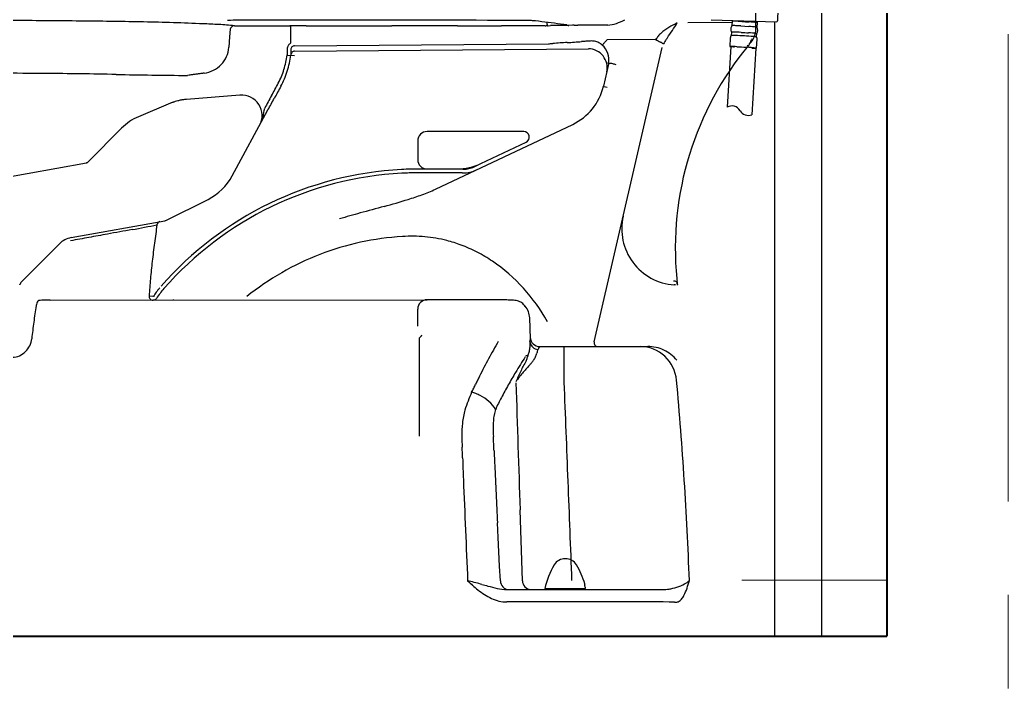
# Model space of a CAD drawing. Units: millimetres at full size, sheet at 1:50. Extents: x -31113 to 29332, y -20209 to 31249.
# Drawn here: x 3373 to 3902, y -1132 to -767 of the extents above; entities that cross this region are included whole.
import ezdxf

# ---------------------------------------------------------------- set-up
doc = ezdxf.new("R2010")
doc.units = ezdxf.units.MM
doc.header["$LTSCALE"] = 50
doc.linetypes.add('CHAIN1', pattern=[8, 5, -1, 1, -1])
for name, color, linetype, lineweight in [('B-1_通り芯・通り番号', 1, 'CHAIN1', 18), ('B-2_柱(黄)', 4, 'Continuous', 9), ('B-3_仕上線(黄)', 3, 'Continuous', 40), ('B-A_文字', 7, 'Continuous', 25), ('B-F_寸法・方位', 7, 'Continuous', 25)]:
    doc.layers.add(name, color=color, linetype=linetype, lineweight=lineweight)

msp = doc.modelspace()

# ---------------------------------------------------------------- linework, layer by layer
at = {"layer": 'B-1_通り芯・通り番号'}
msp.add_line((3901.86, 1625.37), (3901.86, -1846.71), dxfattribs=at)
at = {"layer": 'B-2_柱(黄)', "color": 7, "lineweight": 25}
for p, q in [((3801.86, -726.71), (3801.86, -1096.71)), ((3776.86, -767.98), (3776.86, -1096.71))]:
    msp.add_line(p, q, dxfattribs=at)
at = {"layer": 'B-3_仕上線(黄)'}
for p, q in [((3836.86, 1303.29), (3836.86, -1096.71)), ((2446.86, -1096.71), (3808.92, -1096.71)), ((3808.92, -1096.71), (3836.86, -1096.71))]:
    msp.add_line(p, q, dxfattribs=at)
at = {"layer": 'B-A_文字', "color": 1, "lineweight": 18}
msp.add_line((3836.86, -1066.71), (3759.25, -1066.71), dxfattribs=at)
at = {"layer": 'B-F_寸法・方位'}
for p, q in [((3766.86, -771.74), (3766.86, -733.89)), ((3779.49, -730.13), (3778.32, -767.51)), ((3742.82, -766.9), (3777.8, -768)), ((3485.44, -771.98), (3485.17, -775.97)), ((3526.62, -767.08), (3496.32, -767.08)), ((3517.96, -770.15), (3517.47, -770.15)), ((3517.96, -779.36), (3517.96, -770.15)), ((3526.2, -770.15), (3517.96, -770.15)), ((3607.24, -770.09), (3630.68, -770.08)), ((3637.26, -767.23), (3623.22, -767.2)), ((3650.55, -767.71), (3648.86, -767.49)), ((3652.24, -767.93), (3650.55, -767.71)), ((3653.92, -768.14), (3652.24, -767.93)), ((3655.61, -768.36), (3653.92, -768.14)), ((3654.12, -770.07), (3654.68, -770.07)), ((3655.16, -770.02), (3654.68, -770.07)), ((3657.3, -768.58), (3655.61, -768.36)), ((3655.62, -770.06), (3656.93, -770.04)), ((3658.2, -770.02), (3656.93, -770.04)), ((3658.98, -768.8), (3657.3, -768.58)), ((3659.89, -770), (3658.2, -770.02)), ((3660.67, -769.01), (3658.98, -768.8)), ((3661.58, -769.97), (3659.89, -770)), ((3662.36, -769.23), (3660.67, -769.01)), ((3663.27, -769.94), (3661.58, -769.97)), ((3664.05, -769.45), (3662.36, -769.23)), ((3664.96, -769.91), (3663.27, -769.94)), ((3665.73, -769.67), (3664.05, -769.45)), ((3666.65, -769.89), (3664.96, -769.91)), ((3669.63, -769.84), (3671.61, -769.81)), ((3687.52, -769.7), (3684.41, -769.7)), ((3754.09, -768.37), (3730.33, -768.56)), ((3754.13, -767.63), (3753.99, -770.03)), ((3758.82, -770.22), (3762.98, -770.46)), ((3767.46, -770.85), (3767.61, -768.45)), ((3485.17, -775.97), (3484.79, -781.6)), ((3712.94, -777.39), (3687.35, -777.6)), ((3712.94, -777.39), (3713.07, -777.39)), ((3753.15, -776.48), (3752.86, -781.2)), ((3753.78, -773.46), (3753.67, -775.24)), ((3767.15, -776.06), (3767.26, -774.28)), ((3767.24, -782.07), (3767.52, -777.35)), ((3519.94, -780.8), (3655.78, -779.71)), ((3519.94, -783.74), (3677.2, -782.47)), ((3655.78, -779.71), (3656.03, -779.7)), ((3657.89, -779.62), (3658.13, -779.6)), ((3680.32, -939.26), (3716.69, -781.7)), ((3753.37, -781.28), (3751.42, -813.7)), ((3766.73, -782.08), (3764.58, -817.73)), ((3515.96, -782.86), (3515.96, -785.75)), ((3515.96, -785.75), (3519.96, -786)), ((3517.96, -782.86), (3517.96, -785.87)), ((3687.95, -790.6), (3685.21, -802.47)), ((3685.41, -802.52), (3687.16, -802.92)), ((3490.73, -807.18), (3462.2, -809.48)), ((3453.6, -811.58), (3436.43, -818.8)), ((3486.64, -850.42), (3505.75, -815.14)), ((3409.6, -842.84), (3427.39, -824.9)), ((3595.35, -857.55), (3668.79, -822.85)), ((3642.58, -826.7), (3590.86, -826.7)), ((3585.86, -831.7), (3585.86, -841.7)), ((3619.7, -843.83), (3643.86, -832.42)), ((3339.22, -855.91), (3408.54, -843.4)), ((3616.02, -845.57), (3619.7, -843.83)), ((3590.86, -846.7), (3606.89, -846.7)), ((3609.71, -848.83), (3610.07, -848.83)), ((3609.96, -846.83), (3609.72, -846.83)), ((3609.96, -846.83), (3610.32, -846.83)), ((3610.07, -848.83), (3610.31, -848.83)), ((3451.09, -874.25), (3473.67, -862.97)), ((3400.45, -883.47), (3450.55, -874.43)), ((3373.99, -906.9), (3394.1, -886.8)), ((3724.84, -908.89), (3724.83, -908.76)), ((3444.09, -914.88), (3442.12, -914.75)), ((3444.4, -914.88), (3444.09, -914.88)), ((3389.14, -916.95), (3590.86, -916.7)), ((3444.4, -916.88), (3444.1, -916.88)), ((3455.38, -916.87), (3454.82, -916.87)), ((3625.61, -916.71), (3590.86, -916.71)), ((3585.86, -930.8), (3585.86, -921.71)), ((3646.14, -937.62), (3645.78, -926.39)), ((3586.86, -966.16), (3586.86, -937.03)), ((3651.11, -941.71), (3708.95, -941.71)), ((3664.25, -960.79), (3664.25, -941.71)), ((3586.86, -989.74), (3586.86, -966.16)), ((3641.91, -1066.98), (3640.65, -1029.05)), ((3628.95, -1043.8), (3628.57, -1036.06)), ((3629.32, -1051.54), (3628.95, -1043.8)), ((3629.7, -1059.29), (3629.32, -1051.54)), ((3630.08, -1067.03), (3629.7, -1059.29)), ((3633.52, -1071.71), (3717.69, -1071.71)), ((3653.86, -1071.21), (3675.68, -1071.21)), ((3656.36, -1071.71), (3656.36, -1071.21)), ((3673.36, -1071.21), (3673.36, -1071.71)), ((3675.26, -1069.45), (3675.26, -1068.74)), ((3666.93, -1078.34), (3633.57, -1078.34)), ((3723.19, -1078.43), (3724.35, -1078.43))]:
    msp.add_line(p, q, dxfattribs=at)
for points in [[(3654.12, -770.07), (3642.4, -770.08), (3630.68, -770.08)], [(3669.63, -769.84), (3668.64, -769.86), (3666.65, -769.89)], [(3764.44, -777.6), (3764.3, -777.87), (3764.16, -778.13), (3764.02, -778.41), (3763.88, -778.68), (3763.74, -778.97), (3763.59, -779.25), (3763.45, -779.54), (3763.3, -779.83), (3763.15, -780.13), (3762.99, -780.43)], [(3471.57, -795.44), (3471.13, -795.5), (3470.68, -795.56), (3470.24, -795.63), (3469.79, -795.69), (3469.35, -795.75), (3468.9, -795.81), (3468.46, -795.88), (3468.01, -795.94), (3467.56, -796), (3467.12, -796.06), (3466.67, -796.12), (3466.23, -796.18), (3465.78, -796.24), (3465.34, -796.31), (3464.89, -796.37), (3464.45, -796.43), (3464, -796.49), (3463.55, -796.55), (3462.66, -796.67)], [(3609.71, -848.83), (3606.47, -848.81), (3603.23, -848.8), (3599.99, -848.79), (3596.75, -848.78), (3593.51, -848.77)], [(3724.69, -907.34), (3724.67, -907.16), (3724.64, -906.98), (3724.62, -906.79)], [(3724.86, -908.77), (3724.84, -908.62), (3724.82, -908.47), (3724.8, -908.32), (3724.78, -908.18), (3724.77, -908.03), (3724.75, -907.89), (3724.73, -907.75), (3724.72, -907.61), (3724.7, -907.48), (3724.69, -907.34)], [(3617.02, -1068.14), (3616.13, -1067.91), (3615.25, -1067.68), (3614.36, -1067.45), (3613.47, -1067.22), (3612.58, -1066.99)]]:
    msp.add_lwpolyline(points, dxfattribs=at)
for centre, radius, start, end in [((3358.38, -3821.23), 3053.93, 89.72316, 90.3663), ((3348.49, -5866.89), 5099.62, 89.33801, 89.72316), ((3354.2, -5372.98), 4605.68, 88.94239, 89.33801), ((3415.35, -2060.77), 1292.9, 87.53313, 88.94239), ((3409.79, -2189.61), 1421.87, 87.19337, 87.53313), ((3473.65, -887.08), 117.77, 83.093, 87.1934), ((3491.42, -919.65), 152.56, 90.4584, 92.7574), ((3487.88, -772.7), 2.54, 98.1786, 163.513), ((3487.81, -772.25), 2.08, 91.6508, 98.1786), ((3487.81, -772.26), 2.1, 90.0276, 91.6508), ((3253.41, 485459.49), 486229.71, 270.02762, 270.03112), ((3496.19, -1516.51), 749.43, 89.99037, 90.45841), ((3227.08, 534505.17), 535275.4, 270.03202, 270.03316), ((3518.53, -48887.71), 48120.62, 89.87536, 89.99037), ((3414.99, 209919.51), 210689.68, 270.03316, 270.04272), ((3659.65, -118210.16), 117440.08, 90.02557, 90.04272), ((3637, -1209.62), 442.39, 89.3485, 89.9589), ((3637.33, -767.02), 0.213, 270.1089, 279.9519), ((3639.89, -955.56), 188.32, 87.9148, 89.3485), ((3645.81, -793.14), 25.78, 83.1732, 87.9148), ((3676.69, -766.46), 21.82, 184.7659, 187.0713), ((3667.45, -767.61), 12.52, 187.0713, 191.0909), ((3655.7, -767.31), 2.76, 258.876, 261.7631), ((3655.61, -767.91), 2.16, 261.7631, 265.4531), ((3655.6, -768.12), 1.95, 265.4531, 268.0521), ((3655.59, -768.17), 1.89, 268.0521, 270.7299), ((3666.69, -763.18), 6.71, 259.4329, 263.0089), ((3666.69, -763.2), 6.69, 263.0089, 266.5954), ((3666.69, -763.21), 6.68, 266.5938, 269.6689), ((3683.97, -1529.07), 759.37, 90.44938, 90.93218), ((3685.4, -1711.24), 941.54, 90.05999, 90.44938), ((3687.47, -755.91), 13.79, 270.2197, 290.0687), ((3672.13, -713.93), 58.48, 290.0687, 294.7934), ((3731.14, -790.27), 22.13, 119.5637, 132.7983), ((3770.81, -860.21), 102.53, 116.6953, 119.5637), ((3567.12, -669.01), 186.46, 326.2558, 327.7143), ((3756.71, -771.91), 3.3, 145.3072, 176.6666), ((3756.77, -771.91), 3.37, 176.6666, 207.4724), ((3754.08, -770.09), 0.108, 70.0025, 146.9748), ((3760.31, -765.63), 6.5, 194.4974, 196.2436), ((3760.37, -765.61), 6.56, 196.2436, 197.9735), ((3754.29, -769.52), 0.5, 250.0025, 269.5221), ((3754.3, -768.73), 1.11, 88.4569, 97.3664), ((3754.7, -753.96), 13.66, 268.4569, 269.1824), ((3753.24, -832.89), 62.88, 86.9019, 88.9008), ((3754.14, -793.1), 25.48, 87.9883, 89.1824), ((3751.27, -874.67), 107.1, 87.7042, 87.9883), ((3749.35, -922.79), 155.26, 87.0249, 87.7042), ((3685.42, -2085.9), 1317.72, 86.80652, 86.90191), ((3736.3, -1173.84), 406.65, 86.7656, 87.0249), ((3820.51, 316.29), 1085.85, 266.76556, 266.98031), ((3758.62, -848.95), 78.61, 83.7914, 86.8233), ((3759.96, -831.51), 63.54, 83.3115, 86.9803), ((3755.64, -771.7), 11.22, 336.235, 359.8044), ((3767.19, -770.23), 0.571, 263.7914, 283.8043), ((3764.39, -772.39), 3.43, 326.4812, 26.5611), ((3767.35, -770.9), 0.125, 25.9281, 103.8043), ((3767.41, -768), 0.407, 263.3115, 287.8657), ((3761.71, -765.71), 6.5, 337.2453, 338.6825), ((3761.73, -765.72), 6.49, 338.6825, 340.841), ((3761.72, -765.71), 6.5, 340.841, 342.2777), ((3777.82, -767.5), 0.5, 268.2, 358.2), ((3713.07, -777.92), 0.527, 77.3785, 89.6834), ((3713.1, -777.77), 0.372, 60.0103, 77.3785), ((3785.89, -653.77), 143.41, 239.5864, 240.1608), ((3725.55, -784.81), 14.3, 139.9942, 148.7512), ((3727.94, -786.81), 17.42, 132.7983, 139.9942), ((3781.12, -819.78), 75.32, 144.926, 146.3767), ((3552.1, -658.98), 204.51, 324.926, 326.2558), ((3754.82, -776.54), 1.67, 168.421, 177.8841), ((3755.21, -776.62), 2.07, 160.7925, 168.421), ((3755.13, -776.59), 1.99, 156.8302, 160.7925), ((3755.15, -776.6), 2.01, 152.9036, 156.8302), ((3755.14, -776.59), 1.99, 148.946, 152.9036), ((3755.19, -776.63), 2.06, 145.1168, 148.946), ((3755.03, -776.51), 1.85, 140.8715, 145.1168), ((3754.96, -776.46), 1.77, 136.4205, 140.8715), ((3753.76, -775.32), 0.112, 74.1462, 136.9574), ((3753.92, -774.73), 0.498, 254.1462, 269.8102), ((3753.95, -774.55), 1.11, 88.4569, 97.3664), ((3753.88, -789.25), 14.02, 88.4272, 89.8102), ((3754.35, -759.79), 13.66, 268.4569, 269.1824), ((3753.79, -798.93), 25.48, 87.9883, 89.1824), ((3752.66, -833.53), 58.31, 88.0946, 88.4272), ((3751.64, -864.27), 89.08, 87.3098, 88.0946), ((3750.92, -880.5), 107.1, 87.7042, 87.9883), ((3748.99, -928.62), 155.26, 87.0249, 87.7042), ((3742.37, -1061.46), 286.49, 87.0658, 87.3098), ((3698.31, -1921), 1147.15, 86.82358, 87.06578), ((3735.94, -1179.67), 406.65, 86.7656, 87.0249), ((3820.15, 310.46), 1085.85, 266.76556, 266.98031), ((3756.13, -879.14), 103.68, 84.1444, 86.8236), ((3759.61, -837.34), 63.54, 83.3115, 86.9803), ((3755.75, -771.75), 11.1, 312.4164, 336.235), ((3755.52, -770.61), 11.23, 323.874, 325.1614), ((3766.79, -775.19), 0.806, 264.1444, 281.5795), ((3766.99, -776.17), 0.191, 35.7647, 101.5795), ((3767.05, -773.83), 0.407, 263.3115, 287.8657), ((3766.05, -776.92), 1.4, 26.9608, 38.2064), ((3765.24, -777.33), 2.3, 20.1171, 26.9608), ((3765.49, -777.23), 2.03, 16.2434, 20.1171), ((3765.54, -777.22), 1.98, 12.2743, 16.2434), ((3765.56, -777.22), 1.96, 8.2606, 12.2743), ((3765.36, -777.25), 2.17, 4.625, 8.2606), ((3765.75, -777.21), 1.78, 0.1901, 4.625), ((3766.02, -777.21), 1.5, 354.9576, 0.1901), ((3470.14, -780.6), 14.68, 315.7881, 356.0827), ((3520.04, -782.86), 4.08, 168.1704, 180), ((3520.03, -782.86), 4.07, 156.3054, 168.1704), ((3520.02, -782.86), 4.06, 150.3334, 156.3054), ((3520, -782.84), 4.04, 138.3718, 150.3334), ((3519.98, -782.83), 4.01, 126.3304, 138.3718), ((3519.97, -782.81), 3.99, 120.2635, 126.3304), ((3520.07, -782.86), 2.11, 136.7582, 180), ((3519.96, -782.76), 1.96, 90.4712, 136.7582), ((3655.51, -745.14), 34.56, 270.868, 272.2185), ((3655.7, -750.26), 29.44, 272.2185, 273.8039), ((3677.06, -1003.24), 224.44, 92.8571, 94.8294), ((3654.68, -554.65), 224.71, 272.8571, 274.8271), ((3683.73, -898.65), 120.51, 93.7479, 94.8271), ((3685.06, -919.04), 140.95, 92.8252, 93.7479), ((3677.27, -792.41), 9.94, 38.3262, 90.4041), ((3678.75, -786.88), 8.63, 78.1574, 93.8346), ((3678.74, -786.95), 8.71, 62.614, 78.1574), ((3678.26, -787.87), 9.75, 55.964, 62.614), ((3678.19, -787.98), 9.87, 49.396, 55.964), ((3683.57, -779.18), 1.67, 308.6821, 318.0816), ((3678.16, -788.16), 10.03, 19.1883, 49.98), ((3702.26, -795.96), 23.45, 137.4119, 138.0816), ((3651.86, -749.63), 45, 317.4119, 319.4277), ((3529.61, -644.95), 205.95, 319.4277, 319.8682), ((3687.25, -777.86), 0.241, 117.415, 138.7477), ((3687.3, -777.95), 0.348, 102.5228, 117.415), ((3687.33, -778.07), 0.47, 95.1812, 102.5228), ((3687.36, -778.38), 0.781, 90.7618, 95.1812), ((3758.45, -701.6), 88.27, 240.1608, 241.0938), ((3703.41, -801.28), 25.6, 59.0002, 61.0938), ((3718.57, -776.06), 3.82, 239.0002, 252.9494), ((3731.63, -786.87), 15.89, 146.3767, 153.2447), ((3893.7, -889.13), 170, 140.2643, 185.4761), ((3754.03, -776.22), 5.12, 257.1578, 267.6402), ((3753.67, -764.3), 16.9, 267.3909, 268.9008), ((3752.31, -835.25), 54.06, 87.2016, 88.9008), ((3752.76, -807.09), 25.77, 85.55, 87.6402), ((3766.53, -630.18), 151.67, 265.55, 265.6713), ((3726.03, -1372.83), 592.3, 87.04649, 87.2016), ((3769.61, -589.51), 192.46, 265.6713, 265.7669), ((3947.1, 2911.94), 3698.18, 267.04649, 267.12738), ((3757.8, -860.49), 79, 83.3422, 87.1274), ((3762.64, -778.19), 2.44, 257.656, 268.5981), ((3762.6, -780.14), 0.493, 268.5981, 319.4134), ((3773.55, -593.43), 188.78, 267.3076, 267.5095), ((3769.65, -683.27), 98.86, 267.5095, 267.8951), ((3769.78, -679.73), 102.41, 267.8951, 268.1687), ((3767.01, -766.34), 15.74, 268.1687, 269.9481), ((3767.01, -781.59), 0.441, 263.3422, 287.9455), ((3766.99, -782.48), 0.395, 65.6904, 89.9481), ((3470.02, -779.84), 46.31, 342.8419, 352.6768), ((3470.42, -779.76), 47.93, 342.1823, 352.6768), ((3519.92, -785.72), 1.96, 134.7111, 180), ((3519.96, -785.75), 2.02, 90.4519, 134.7111), ((3677.14, -792.51), 10.1, 347, 38.3262), ((3677.83, -788.28), 10.38, 349.3882, 19.1883), ((3469.41, -779.89), 15.7, 277.9287, 315.7881), ((3678.43, -788.4), 9.77, 347, 348.1357), ((3678.46, -788.41), 9.74, 348.1357, 349.2745), ((3688.17, -790.24), 0.135, 73.8229, 169.1868), ((3688.68, -788.45), 1.72, 253.8229, 263.6591), ((3687.01, -803.49), 13.41, 76.0538, 83.6591), ((3667.39, -882.52), 94.84, 74.977, 76.0538), ((3362.01, -3843.39), 3047.86, 89.54127, 89.98821), ((3357.66, -4386.93), 3591.41, 88.933, 89.54127), ((3500.35, 3274.47), 4071.32, 268.933, 269.46957), ((3474.19, -781.13), 41.95, 331.989, 342.8419), ((3471.1, -779.98), 47.21, 331.5297, 342.1823), ((2913.22, -482.72), 677.36, 331.34672, 331.989), ((13533.73, -6236.79), 11399.76, 151.52973, 151.56587), ((3655.98, -795.73), 30, 295.2866, 347), ((3685.47, -802.25), 0.28, 227.0087, 257.0032), ((3491.61, -818.15), 11, 331.5541, 94.6069), ((5348.88, -1813.62), 2098.21, 151.34672, 151.55407), ((-27193.36, 15815.63), 34914.43, 331.55407, 331.56587), ((3464.46, -837.42), 28.03, 111.8767, 112.8035), ((3464.44, -837.36), 27.97, 110.0262, 111.8767), ((3464.45, -837.38), 27.99, 109.1046, 110.0262), ((3464.46, -837.41), 28.02, 107.2747, 109.1046), ((3464.45, -837.37), 27.98, 104.5432, 107.2747), ((3464.46, -837.41), 28.02, 102.7325, 104.5432), ((3464.45, -837.37), 27.98, 100.9234, 102.7325), ((3464.45, -837.38), 27.99, 100.02, 100.9234), ((3464.46, -837.41), 28.02, 98.2172, 100.02), ((3464.45, -837.37), 27.98, 95.5089, 98.2172), ((3464.45, -837.41), 28.02, 94.6069, 95.5089), ((3435.04, -802.29), 69.98, 346.2587, 350.2144), ((3754, -818.01), 5.02, 29.5733, 120.9432), ((3447.28, -844.61), 28, 112.8035, 135.2456), ((3484.82, -814.46), 18.73, 331.5541, 346.2587), ((3762.74, -813.05), 5.02, 209.5733, 291.4264), ((3590.86, -831.7), 5, 90, 180), ((3642.58, -829.7), 3, 295.2866, 90), ((3408.18, -841.42), 2.01, 280.2295, 281.9643), ((3408.19, -841.44), 1.99, 281.9624, 285.4435), ((3408.18, -841.42), 2.01, 285.4536, 290.6178), ((3408.19, -841.43), 2, 290.6096, 295.8009), ((3408.18, -841.42), 2.01, 295.801, 297.5253), ((3408.19, -841.43), 2, 297.519, 302.7657), ((3408.18, -841.42), 2.01, 302.786, 308.0612), ((3408.19, -841.44), 1.99, 308.047, 313.444), ((3408.18, -841.42), 2.01, 313.4441, 315.2456), ((3590.86, -841.7), 5, 180, 270), ((3606.89, -816.7), 30, 270, 295.2866), ((3610.39, -833.66), 13.18, 282.4851, 295.2866), ((3586.86, -1030.71), 183.95, 93.006, 138.7413), ((3586.86, -1030.71), 181.95, 93.006, 138.7413), ((3460.26, -836.13), 30, 296.5522, 331.5541), ((3586.59, -1025.37), 178.6, 91.443, 93.0073), ((3586.14, -1019.6), 170.82, 90.2437, 92.9596), ((3586.76, -1032.24), 185.48, 89.9368, 91.443), ((3590.74, -2100.52), 1251.75, 89.87297, 90.24367), ((3580.74, -6484.7), 5637.94, 89.82112, 89.93675), ((3577.96, -7375.46), 6528.71, 89.72128, 89.82112), ((3610.38, -833.63), 13.21, 269.7164, 282.4851), ((3610.4, -833.67), 15.16, 269.6523, 282.4635), ((3610.4, -833.68), 15.15, 282.4635, 295.2866), ((3522.2, -676.1), 195.87, 287.3995, 289.679), ((3561.36, -785.61), 79.56, 289.679, 295.2866), ((4224.77, -3292.25), 2512.86, 105.15205, 105.45654), ((3478.59, -536.75), 341.87, 285.152, 287.3899), ((3686.08, -1354.35), 501.48, 105.7968, 106.4508), ((3811.97, -1799.36), 963.95, 105.45654, 105.79679), ((3725.07, -878.77), 30, 167, 266.1506), ((3347.34, -402.5), 484.3, 280.1976, 281.7956), ((4076.77, -968.7), 637.12, 171.68632, 172.57311), ((3448.33, -876.86), 2, 136.2549, 171.8939), ((3448.31, -876.85), 1.98, 100.2295, 136.2549), ((3450.19, -872.46), 2, 280.2295, 296.5522), ((13488.64, -56336.76), 56361.88, 100.29093, 100.30108), ((4901.62, -9042.87), 8294.74, 100.19762, 100.29093), ((3586.61, -1029.74), 147.16, 93.4743, 111.1373), ((3582.53, -963.82), 81.12, 84.9571, 93.4219), ((3583.09, -957.46), 74.73, 75.7719, 84.9571), ((3402.58, -895.28), 12, 100.2295, 135), ((3782.11, -2930.95), 2081.15, 100.30108, 100.57621), ((4064.51, -967.1), 624.75, 172.57311, 173.47746), ((3584.49, -951.92), 69.02, 72.4654, 75.7719), ((3583.38, -955.44), 72.71, 69.3266, 72.4654), ((3580.7, -962.54), 80.31, 62.5728, 69.3266), ((3587.12, -1031.06), 148.58, 111.1373, 128.6342), ((3578.87, -966.07), 84.28, 56.1369, 62.5728), ((3827.26, -939.98), 385.95, 173.4774, 174.8649), ((3576.44, -969.69), 88.64, 41.8651, 56.1369), ((3366.31, -905.51), 7.34, 333.4651, 335.7825), ((3396.9, -919.27), 26.2, 155.5922, 155.7825), ((3390.16, -916.21), 18.8, 155.3268, 155.5922), ((3388.12, -915.28), 16.56, 155.0214, 155.3268), ((3385.38, -914), 13.53, 154.6477, 155.0214), ((3384.5, -913.58), 12.55, 154.238, 154.6477), ((3382.34, -912.54), 10.16, 153.7319, 154.238), ((3379.5, -911.14), 6.99, 148.0622, 153.7319), ((3376.13, -909.04), 3.02, 135, 148.0622), ((3834.96, -940.67), 393.7, 174.8649, 176.2251), ((3723.16, -912.31), 5.53, 87.7883, 94.196), ((3722.98, -910.7), 2, 62.1287, 86.252), ((3723.25, -910.05), 3.27, 76.9582, 87.7883), ((3723.37, -909.51), 2.71, 66.9422, 76.9582), ((3724.27, -907.4), 0.416, 7.5264, 66.9422), ((3833.97, -894.85), 110, 185.5272, 186.229), ((3772.92, -903.23), 48.41, 184.8796, 185.3696), ((3778.63, -902.69), 54.14, 185.3696, 185.8077), ((3782.05, -902.34), 57.58, 185.8077, 185.9589), ((3787.26, -901.8), 62.82, 185.9589, 186.0975), ((3790.71, -901.43), 66.29, 186.0975, 186.2221), ((3800.8, -900.33), 76.44, 186.2221, 186.3301), ((3444.14, -914.88), 2.02, 176.2999, 222.5177), ((3488.67, -944.23), 53.12, 145.0091, 146.4613), ((3487.49, -943.4), 51.67, 143.5165, 145.0091), ((3487.11, -943.12), 51.2, 141.7781, 143.5165), ((3488.53, -944.17), 50.97, 142.6982, 146.4254), ((3486.39, -942.55), 50.28, 140.0081, 141.7781), ((3486.49, -942.62), 48.41, 138.7736, 142.6982), ((3563.99, -980.84), 105.35, 29.8398, 41.8651), ((3668.84, -967.16), 291, 170.6424, 172.3992), ((3394.24, -922.15), 12.74, 163.6304, 169.5673), ((3385.02, -919.45), 3.13, 139.8127, 163.6304), ((3383.92, -918.52), 1.69, 128.0398, 139.8127), ((3383.58, -918.08), 1.14, 110.6384, 128.0398), ((3393.29, -1476.24), 559.31, 90.7309, 91.0364), ((3389.5, -1179.12), 262.18, 90.0792, 90.7309), ((3444.09, -914.92), 1.96, 222.5177, 270.0687), ((3444.4, -914.88), 2, 270.1144, 326.5664), ((3590.86, -921.71), 5, 90, 180), ((3625.7, -1448.9), 532.19, 89.5789, 90.0098), ((3628.37, -1086.71), 169.99, 88.23, 89.5789), ((3630.06, -1032.07), 115.32, 86.818, 88.23), ((3635.49, -934.36), 17.46, 77.5126, 86.818), ((3637.9, -923.47), 6.31, 54.1472, 77.5126), ((3637.43, -924.11), 7.1, 33.3345, 54.1472), ((3635.78, -926.71), 10, 1.8515, 40.5643), ((3744.81, -977.3), 367.65, 172.3992, 173.7898), ((3584.29, -934.03), 4, 324.6174, 338.5539), ((3367.87, -936.26), 11.52, 314.6607, 353.6678), ((3585.24, -934.71), 2.84, 305.0503, 324.6174), ((3858.95, -1075.03), 267.18, 149.3978, 151.6664), ((3638.13, -936.45), 8.16, 341.542, 342.1503), ((3649.83, -938.49), 4, 187.7839, 193.7454), ((3692.4, -942.36), 46.53, 178.1243, 179.7704), ((3638.67, -936.62), 7.59, 342.1503, 342.8047), ((3693.8, -942.4), 47.93, 176.5264, 178.1243), ((3638.94, -936.71), 7.31, 342.8047, 343.4596), ((3643.82, -939.96), 2.19, 12.9363, 13.7439), ((3639.47, -936.86), 6.76, 343.4596, 344.1678), ((3639.72, -936.94), 6.49, 344.1678, 344.8768), ((3643.48, -940.04), 2.54, 12.2415, 12.9363), ((3650.61, -938.47), 4.77, 192.4851, 228.7504), ((3640.23, -937.07), 5.97, 344.8768, 345.6475), ((3640.74, -937.2), 5.44, 345.6475, 350.6025), ((3651.11, -936.71), 5, 181.8515, 270), ((3643.75, -937.7), 2.39, 350.6025, 1.8515), ((3682.26, -939.71), 2, 167, 270), ((3368.59, -936.99), 10.49, 272.1394, 314.6607), ((3639, -932.39), 15.06, 288.4158, 291.0363), ((3641.28, -938.31), 8.72, 291.0363, 295.5593), ((3611.1, -935.81), 35.49, 340.2492, 343.0232), ((3633.23, -941.5), 12.7, 338.3891, 347.6728), ((3635.74, -942.05), 10.14, 347.6728, 359.2899), ((3651.04, -937.99), 5.41, 228.7504, 260.9393), ((3640.85, -943.33), 8.98, 334.1489, 347.8038), ((3664.31, -948.4), 15.02, 164.0263, 167.8038), ((3660.95, -947.44), 11.52, 159.1038, 164.0263), ((3644.73, -939.15), 6.87, 322.5734, 326.7274), ((3648.13, -941.38), 2.8, 326.7274, 336.8894), ((3648.97, -941.74), 1.89, 336.8894, 339.6742), ((3649.44, -941.92), 1.39, 339.6742, 343.4538), ((3655.32, -943.66), 4.74, 161.4979, 163.4538), ((3653.15, -942.94), 2.46, 157.7205, 161.4979), ((3659.63, -945.59), 9.46, 156.4157, 157.7205), ((3651.11, -941.87), 0.165, 90, 156.4157), ((3704.91, -960.98), 19.27, 46.8319, 90), ((3708.95, -962.01), 20.3, 64.8102, 90), ((3709.04, -961.82), 20.09, 39.3651, 64.8102), ((3881.7, -1087.29), 293.04, 151.6664, 153.735), ((3864.93, -1091.22), 264.22, 148.0325, 149.1018), ((3853.27, -1083.94), 250.47, 146.9044, 148.0325), ((3719.32, -992.19), 86.75, 150.4458, 154.5482), ((3698.97, -1003.14), 74.06, 135.9568, 140.4275), ((3623.05, -940.1), 22.79, 335.9318, 340.2492), ((3631.87, -938.24), 19.29, 315.9568, 320.8844), ((3626.66, -934), 26, 320.8844, 324.5405), ((3637.42, -941.67), 12.79, 324.5405, 334.1489), ((3704.24, -961.69), 20.25, 5.5744, 46.8319), ((3877.37, -1098.46), 278.6, 149.1384, 150.7331), ((3920.94, -1088.15), 310.04, 154.5482, 155.6966), ((3700.93, -1004.76), 76.6, 140.4275, 144.7501), ((3180.07, -754.66), 483.45, 334.3361, 334.6218), ((3895.26, -1093.93), 308.13, 154.183, 154.6218), ((3889.51, -1091.15), 301.74, 153.735, 154.183), ((3890.73, -1105.94), 293.92, 150.7331, 152.2448), ((197338.4, 5427.69), 193805.33, 181.88911, 181.9092), ((-32221.08, -2413.35), 35914.72, 2.23321, 2.31795), ((1759.46, -1138.76), 1973.07, 3.64624, 5.20629), ((6765.63, -2214.26), 3389.14, 158.39129, 158.47739), ((3594.23, -953.67), 23.96, 328.5767, 334.3361), ((3608.79, -988.4), 23.01, 68.9567, 75.1717), ((3608.36, -989.5), 24.19, 63.0433, 68.9567), ((3608.32, -989.58), 24.28, 49.7757, 63.0433), ((3666.17, -991.94), 57.37, 158.4774, 163.5607), ((3613.47, -983.5), 16.31, 30.1338, 49.7757), ((3657.21, -986.86), 31.8, 152.4506, 158.7093), ((4487.44, -1419.96), 968.21, 152.24481, 152.45061), ((3648.34, -986.68), 38.78, 163.5607, 174.0344), ((3651.54, -982.83), 25.22, 169.743, 176.9183), ((3643.05, -981.3), 16.59, 158.8552, 169.743), ((3672.1, -989.16), 62.66, 174.0344, 180.5273), ((3709.87, -985.97), 83.63, 176.9183, 179.8), ((3695.91, -985.92), 69.68, 179.8, 183.2587), ((3867.9, -983.99), 258.53, 181.2735, 182.5576), ((3081.85, -1021.08), 545.39, 2.4795, 3.2795), ((2661.62, -1037.87), 948.95, 2.20772, 2.55757), ((5289.65, -925.48), 1664.48, 182.47953, 182.74167), ((14583.73, -578.26), 10982.01, 182.20772, 182.23796), ((15021.77, -561.15), 11420.39, 182.23796, 182.26704), ((54913.37, 1450.89), 51345.07, 182.74167, 182.75897), ((15510.32, -541.81), 11909.32, 182.26704, 182.39726), ((-35320.85, -2534.23), 39016.85, 2.15521, 2.23321), ((1772.49, -1137.93), 1960.01, 2.07579, 3.64624), ((50965.11, 1260.62), 47392.23, 182.75897, 182.7777), ((17721.77, -449.22), 14122.7, 182.39726, 182.50707), ((3664.86, -1062.21), 7, 31.4775, 148.5225), ((3693.01, -1079.44), 40, 148.5225, 168.1245), ((3636.72, -1079.44), 40, 15.5022, 31.4775), ((3744.35, -928.64), 191.06, 226.3959, 227.497), ((3387.41, -1949.23), 910.52, 75.18391, 75.39384), ((3635.56, -1066.72), 5.49, 183.2947, 220.7444), ((3647.38, -1066.72), 5.48, 182.7758, 220.6104), ((3719.14, -1051.69), 19.55, 289.4342, 302.5241), ((3723.4, -1058.38), 11.62, 302.5241, 307.4569), ((3638.2, -1040.65), 96.66, 341.7084, 344.2197), ((3726.47, -1062.38), 6.58, 307.4569, 316.1571), ((3653.44, -1027.85), 56.49, 227.497, 231.2198), ((3641.39, -1042.84), 37.26, 231.2198, 244.4775), ((4043.17, 529.9), 1653.88, 255.18391, 255.29948), ((3698.11, -785.35), 294.12, 255.2995, 256.3005), ((3633.54, -1050.2), 21.5, 256.3005, 269.9275), ((3634.48, -1067.65), 4.06, 220.7444, 270), ((3646.32, -1067.62), 4.08, 220.6104, 270), ((3677.17, -1068.96), 1.98, 188.3598, 194.7034), ((3637.43, -1079.38), 39.11, 13.3857, 14.7034), ((3637.35, -1079.4), 39.2, 12.0709, 13.3857), ((3717.69, -1056.04), 15.66, 270, 276.7116), ((3716.8, -1048.47), 23.29, 276.7116, 281.2289), ((3715.24, -1040.64), 31.27, 281.2289, 289.4342), ((3706.2, -1063.13), 25.04, 332.0358, 341.7084), ((3633.61, -1059.13), 19.21, 244.4775, 269.8777), ((3728.47, -23378), 22299.74, 90.08934, 90.15813), ((3697.32, -3395.64), 2317.36, 89.42739, 90.08934), ((3713.6, -1766.07), 687.71, 89.31432, 89.42739), ((3717.61, -1431.55), 353.16, 89.0941, 89.3143), ((3724.35, -1076.21), 2.22, 269.9946, 282.1415), ((3724.22, -1075.62), 2.82, 282.1415, 291.7164), ((3723.73, -1074.39), 4.14, 291.7164, 323.4584), ((3714.44, -1067.51), 15.71, 323.4584, 332.0358)]:
    msp.add_arc(centre, radius, start, end, dxfattribs=at)

doc.saveas('drawing.dxf')
